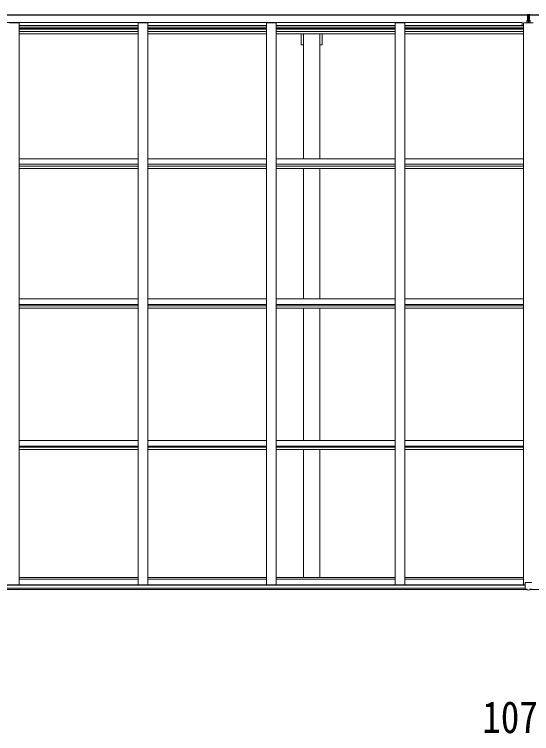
# Model space of a CAD drawing. Units: millimetres at full size; details may follow other scales. Extents: x -9783 to 9892, y -6828 to 6752.
# Drawn here: x 265 to 2962, y 567 to 4318 of the extents above; entities that cross this region are included whole.
import ezdxf
from ezdxf.enums import TextEntityAlignment as Align

# ---------------------------------------------------------------- set-up
doc = ezdxf.new("R2010")
doc.units = ezdxf.units.MM
doc.header["$LTSCALE"] = 35
for name, color, linetype, lineweight in [('0-1_本体', 4, 'Continuous', 9), ('0-2_部品', 7, 'Continuous', 9), ('0-A_寸法', 6, 'Continuous', 9)]:
    doc.layers.add(name, color=color, linetype=linetype, lineweight=lineweight)
doc.styles.add('ＭＳ ゴシック', font='')
doc.styles.get('ＭＳ ゴシック').set_extended_font_data('MS Gothic')

msp = doc.modelspace()

# ---------------------------------------------------------------- linework, layer by layer
at = {"layer": '0-1_本体'}
for p, q in [((-2413.34, 4316.31), (2938.66, 4316.31)), ((-2413.34, 4314.25), (2938.66, 4314.25)), ((2943.61, 4316.31), (2943.66, 4316.31)), ((2946.72, 4316.31), (2946.66, 4316.31)), ((2946.66, 4314.25), (2946.66, 4314.25)), ((8303.66, 4316.31), (2951.66, 4316.31)), ((8303.66, 4314.25), (2951.66, 4314.25)), ((-2382.34, 4276.05), (2912.66, 4276.05)), ((240.16, 4274.01), (290.16, 4274.01)), ((290.16, 1344.1), (290.16, 4274.01)), ((290.16, 4260.97), (910.16, 4260.97)), ((290.16, 4251.61), (910.16, 4251.61)), ((290.16, 4244.53), (910.16, 4244.53)), ((290.16, 4240.75), (910.16, 4240.75)), ((960.16, 4274.01), (910.16, 4274.01)), ((910.16, 1344.1), (910.16, 4274.01)), ((960.16, 1344.1), (960.16, 4274.01)), ((960.16, 4260.97), (1580.16, 4260.97)), ((960.16, 4251.61), (1580.16, 4251.61)), ((960.16, 4244.53), (1580.16, 4244.53)), ((960.16, 4240.75), (1580.16, 4240.75)), ((1630.16, 4274.01), (1580.16, 4274.01)), ((1580.16, 1344.1), (1580.16, 4274.01)), ((1630.16, 1344.1), (1630.16, 4274.01)), ((1630.16, 4260.97), (2250.16, 4260.97)), ((1630.16, 4251.61), (2250.16, 4251.61)), ((1630.16, 4244.53), (2250.16, 4244.53)), ((1630.16, 4240.75), (2250.16, 4240.75)), ((2300.16, 4274.01), (2250.16, 4274.01)), ((2250.16, 1344.1), (2250.16, 4274.01)), ((2300.16, 1344.1), (2300.16, 4274.01)), ((2300.16, 4260.97), (2920.16, 4260.97)), ((2300.16, 4251.61), (2920.16, 4251.61)), ((2300.16, 4244.53), (2920.16, 4244.53)), ((2300.16, 4240.75), (2920.16, 4240.75)), ((2912.66, 4260.97), (2912.66, 4276.05)), ((2970.16, 4274.01), (2920.16, 4274.01)), ((2920.16, 1344.1), (2920.16, 4274.01)), ((290.16, 4229.4), (910.16, 4229.4)), ((290.16, 4216.58), (910.16, 4216.58)), ((960.16, 4229.4), (1580.16, 4229.4)), ((960.16, 4216.58), (1580.16, 4216.58)), ((1630.16, 4229.4), (2250.16, 4229.4)), ((1630.16, 4216.58), (2250.16, 4216.58)), ((1760.16, 4160.31), (1760.16, 4216.58)), ((1772.66, 3565.82), (1772.66, 4216.58)), ((1857.66, 3565.82), (1857.66, 4216.58)), ((2300.16, 4229.4), (2920.16, 4229.4)), ((2300.16, 4216.58), (2920.16, 4216.58)), ((1760.16, 4160.31), (1772.66, 4160.31)), ((290.16, 3565.82), (910.16, 3565.82)), ((960.16, 3565.82), (1580.16, 3565.82)), ((1630.16, 3565.82), (2250.16, 3565.82)), ((2300.16, 3565.82), (2920.95, 3565.82)), ((290.16, 3536.74), (910.16, 3536.74)), ((290.16, 3527.25), (910.16, 3527.25)), ((960.16, 3536.74), (1580.16, 3536.74)), ((960.16, 3527.25), (1580.16, 3527.25)), ((1630.16, 3536.74), (2250.16, 3536.74)), ((1630.16, 3527.25), (2250.16, 3527.25)), ((2300.16, 3536.74), (2920.95, 3536.74)), ((2300.16, 3527.25), (2920.95, 3527.25)), ((290.16, 3514.36), (910.16, 3514.36)), ((960.16, 3514.36), (1580.16, 3514.36)), ((1630.16, 3514.36), (2250.16, 3514.36)), ((1772.66, 2835), (1772.66, 3514.36)), ((1857.66, 2835), (1857.66, 3514.36)), ((2300.16, 3514.36), (2920.95, 3514.36)), ((290.16, 2835), (910.16, 2835)), ((960.16, 2835), (1580.16, 2835)), ((1630.16, 2835), (2250.16, 2835)), ((2300.16, 2835), (2920.16, 2835)), ((290.16, 2805.55), (910.16, 2805.55)), ((290.16, 2798.48), (910.16, 2798.48)), ((290.16, 2785.51), (910.16, 2785.51)), ((960.16, 2805.55), (1580.16, 2805.55)), ((960.16, 2798.48), (1580.16, 2798.48)), ((960.16, 2785.51), (1580.16, 2785.51)), ((1630.16, 2805.55), (2250.16, 2805.55)), ((1630.16, 2798.48), (2250.16, 2798.48)), ((1630.16, 2785.51), (2250.16, 2785.51)), ((1772.66, 2096.21), (1772.66, 2785.51)), ((1857.66, 2096.21), (1857.66, 2785.51)), ((2300.16, 2805.55), (2920.16, 2805.55)), ((2300.16, 2798.48), (2920.16, 2798.48)), ((2300.16, 2785.51), (2920.16, 2785.51)), ((290.16, 2096.21), (910.16, 2096.21)), ((290.16, 2066.48), (910.16, 2066.48)), ((960.16, 2096.21), (1580.16, 2096.21)), ((960.16, 2066.48), (1580.16, 2066.48)), ((1630.16, 2096.21), (2250.16, 2096.21)), ((1630.16, 2066.48), (2250.16, 2066.48)), ((2300.16, 2096.21), (2920.95, 2096.21)), ((2300.16, 2066.48), (2920.95, 2066.48)), ((290.16, 2061.85), (910.16, 2061.85)), ((290.16, 2048.83), (910.16, 2048.83)), ((960.16, 2061.85), (1580.16, 2061.85)), ((960.16, 2048.83), (1580.16, 2048.83)), ((1630.16, 2061.85), (2250.16, 2061.85)), ((1630.16, 2048.83), (2250.16, 2048.83)), ((1772.66, 2048.83), (1772.66, 1381.32)), ((1857.66, 2048.83), (1857.66, 1381.32)), ((2300.16, 2061.85), (2920.95, 2061.85)), ((2300.16, 2048.83), (2920.95, 2048.83)), ((290.16, 1381.32), (910.16, 1381.32)), ((290.16, 1372.2), (910.16, 1372.2)), ((960.16, 1381.32), (1580.16, 1381.32)), ((960.16, 1372.2), (1580.16, 1372.2)), ((1630.16, 1381.32), (2250.16, 1381.32)), ((1630.16, 1372.2), (2250.16, 1372.2)), ((2300.16, 1381.32), (2920.16, 1381.32)), ((2300.16, 1372.2), (2920.16, 1372.2)), ((-2408.34, 1318.65), (2938.66, 1318.65)), ((-2398.88, 1344.1), (2928.66, 1344.1)), ((-2398.34, 1341.74), (2928.66, 1341.74)), ((-2398.34, 1326.08), (2928.66, 1326.08)), ((8298.66, 1318.65), (2951.66, 1318.65))]:
    msp.add_line(p, q, dxfattribs=at)
msp.add_lwpolyline([(1857.66, 4160.31), (1870.16, 4160.31), (1870.16, 4216.58)], dxfattribs=at)
at = {"layer": '0-2_部品'}
for p, q in [((2938.66, 4318.03), (2943.51, 4318.33)), ((2938.66, 4315.03), (2938.66, 4318.03)), ((2938.66, 4315.02), (2945.16, 4315.42)), ((2943.66, 4315.33), (2938.66, 4315.03)), ((2938.66, 4313.53), (2938.66, 4315.03)), ((2938.66, 4313.53), (2938.66, 4315.02)), ((2943.51, 4318.33), (2945.16, 4318.43)), ((2945.16, 4315.42), (2943.66, 4315.33)), ((2943.66, 4312.53), (2943.66, 4315.33)), ((2945.16, 4318.43), (2945.16, 4315.42)), ((2945.16, 4318.43), (2945.16, 4315.42)), ((2946.82, 4318.33), (2945.16, 4318.43)), ((2951.66, 4315.02), (2945.16, 4315.42)), ((2945.16, 4315.42), (2946.66, 4315.33)), ((2946.66, 4312.53), (2946.66, 4315.33)), ((2946.66, 4315.33), (2951.66, 4315.03)), ((2951.66, 4318.03), (2946.82, 4318.33)), ((2951.66, 4315.03), (2951.66, 4318.03)), ((2951.66, 4313.53), (2951.66, 4315.03)), ((2951.66, 4313.53), (2951.66, 4315.02)), ((2936.66, 4286.97), (2943.66, 4287.03)), ((2936.66, 4286.47), (2943.66, 4286.53)), ((2936.66, 4285.59), (2936.66, 4286.47)), ((2936.66, 4285.59), (2943.66, 4285.53)), ((2936.66, 4274.2), (2936.66, 4285.09)), ((2936.66, 4274.2), (2936.66, 4285.09)), ((2939.66, 4312.53), (2943.66, 4312.53)), ((2939.66, 4310.7), (2939.66, 4312.53)), ((2943.66, 4312.53), (2939.66, 4312.53)), ((2939.66, 4310.63), (2939.66, 4312.53)), ((2939.66, 4310.7), (2943.66, 4310.63)), ((2939.66, 4307.1), (2939.66, 4310.7)), ((2943.66, 4310.63), (2939.66, 4310.63)), ((2939.66, 4307.1), (2943.66, 4307.03)), ((2939.66, 4298.86), (2939.66, 4307.1)), ((2939.66, 4298.86), (2943.66, 4298.83)), ((2939.66, 4287), (2939.66, 4298.86)), ((2939.66, 4287), (2939.66, 4298.83)), ((2943.66, 4312.53), (2943.66, 4301.81)), ((2943.66, 4312.53), (2943.66, 4301.81)), ((2943.66, 4301.81), (2946.66, 4301.81)), ((2943.66, 4294.74), (2943.66, 4301.81)), ((2946.66, 4301.81), (2943.66, 4301.81)), ((2943.66, 4294.74), (2943.66, 4301.81)), ((2943.66, 4294.74), (2946.66, 4294.74)), ((2943.66, 4285.1), (2943.66, 4294.74)), ((2946.66, 4294.74), (2943.66, 4294.74)), ((2943.66, 4285.1), (2943.66, 4294.74)), ((2943.66, 4285.1), (2946.66, 4285.1)), ((2943.66, 4278.03), (2943.66, 4285.1)), ((2946.66, 4285.1), (2943.66, 4285.1)), ((2943.66, 4278.03), (2943.66, 4285.1)), ((2943.66, 4278.03), (2946.66, 4278.03)), ((2943.66, 4278.03), (2943.66, 4274.2)), ((2946.66, 4278.03), (2943.66, 4278.03)), ((2943.66, 4278.03), (2943.66, 4274.2)), ((2946.66, 4312.53), (2950.66, 4312.53)), ((2946.66, 4312.53), (2946.66, 4301.81)), ((2946.66, 4312.53), (2946.66, 4301.81)), ((2950.66, 4312.53), (2946.66, 4312.53)), ((2950.66, 4310.7), (2946.66, 4310.63)), ((2946.66, 4310.63), (2950.66, 4310.63)), ((2950.66, 4307.1), (2946.66, 4307.03)), ((2946.66, 4294.74), (2946.66, 4301.81)), ((2946.66, 4294.74), (2946.66, 4301.81)), ((2950.66, 4298.86), (2946.66, 4298.83)), ((2946.66, 4285.1), (2946.66, 4294.74)), ((2946.66, 4285.1), (2946.66, 4294.74)), ((2953.66, 4286.97), (2946.66, 4287.03)), ((2953.66, 4286.47), (2946.66, 4286.53)), ((2953.66, 4285.59), (2946.66, 4285.53)), ((2946.66, 4278.03), (2946.66, 4285.1)), ((2946.66, 4278.03), (2946.66, 4285.1)), ((2946.66, 4278.03), (2946.66, 4274.2)), ((2946.66, 4278.03), (2946.66, 4274.2)), ((2950.66, 4310.63), (2950.66, 4312.53)), ((2950.66, 4310.7), (2950.66, 4312.53)), ((2950.66, 4307.1), (2950.66, 4310.7)), ((2950.66, 4298.86), (2950.66, 4307.1)), ((2950.66, 4287), (2950.66, 4298.86)), ((2950.66, 4287), (2950.66, 4298.83)), ((2953.66, 4285.59), (2953.66, 4286.47)), ((2953.66, 4274.2), (2953.66, 4285.09)), ((2953.66, 4274.2), (2953.66, 4285.09)), ((2928.66, 1322.19), (2928.66, 1354.51)), ((2928.66, 1322.19), (2928.66, 1354.51)), ((2960.66, 1355.51), (2929.66, 1355.51)), ((2929.66, 1355.51), (2960.66, 1355.51)), ((2928.66, 1322.19), (2928.67, 1322.15)), ((2928.66, 1322.19), (2928.67, 1322.15)), ((2938.66, 1321.42), (2929.66, 1321.47)), ((2938.66, 1321.42), (2929.66, 1321.47)), ((2951.66, 1321.42), (2960.66, 1321.47)), ((2951.66, 1321.42), (2960.66, 1321.47))]:
    msp.add_line(p, q, dxfattribs=at)
for points in [[(2945.16, 4318.43), (2938.66, 4318.03), (2938.66, 4315.02)], [(2945.16, 4318.43), (2951.66, 4318.03), (2951.66, 4315.02)], [(2943.66, 4287.03), (2936.66, 4286.97), (2936.66, 4286.47)], [(2943.66, 4286.53), (2936.66, 4286.47), (2936.66, 4286.97)], [(2943.66, 4285.03), (2936.66, 4285.09), (2936.66, 4285.59), (2936.66, 4286.47)], [(2943.66, 4285.53), (2936.66, 4285.59), (2936.66, 4285.09), (2943.66, 4285.03)], [(2943.66, 4307.03), (2939.66, 4307.03), (2939.66, 4310.63)], [(2943.66, 4298.83), (2939.66, 4298.83), (2939.66, 4307.03)], [(2946.66, 4307.03), (2950.66, 4307.03), (2950.66, 4310.63)], [(2946.66, 4298.83), (2950.66, 4298.83), (2950.66, 4307.03)], [(2946.66, 4287.03), (2953.66, 4286.97), (2953.66, 4286.47)], [(2946.66, 4286.53), (2953.66, 4286.47), (2953.66, 4286.97)], [(2946.66, 4285.03), (2953.66, 4285.09), (2953.66, 4285.59), (2953.66, 4286.47)], [(2946.66, 4285.53), (2953.66, 4285.59), (2953.66, 4285.09), (2946.66, 4285.03)], [(2945.16, 1315.99), (2938.66, 1316.39), (2938.66, 1321.42)], [(2945.16, 1315.99), (2938.66, 1316.39), (2938.66, 1321.42)], [(2945.16, 1315.99), (2951.66, 1316.39), (2951.66, 1321.42)], [(2945.16, 1315.99), (2951.66, 1316.39), (2951.66, 1321.42)]]:
    msp.add_lwpolyline(points, dxfattribs=at)
for centre, start, end in [((2939.66, 4313.53), 180, 270), ((2939.66, 4313.53), 180, 270), ((2950.66, 4313.53), 270, 0), ((2950.66, 4313.53), 270, 0), ((2929.66, 1354.51), 90, 180), ((2929.66, 1354.51), 90, 180), ((2960.66, 1354.51), 0, 90), ((2960.66, 1354.51), 0, 90)]:
    msp.add_arc(centre, 1, start, end, dxfattribs=at)
for centre, major_axis, ratio, start_param, end_param in [((2943.69, 4315.33), (0.18, -2.99), 0.008711, 3.1415927, 4.7113235), ((2771.79, 4304.82), (171.87, 10.52), 0.017422, 6.2821194, 6.2831848), ((3118.53, 4304.82), (-171.87, 10.52), 0.017422, 0.0000005, 0.0010659), ((2946.64, 4315.33), (-0.18, -2.99), 0.008711, 1.5718618, 3.1415927), ((2929.66, 1322.18), (1, -0.012), 0.707053, 3.2044821, 4.7211143), ((2929.66, 1322.18), (1, -0.012), 0.707053, 3.2044821, 4.7211143), ((2960.66, 1322.18), (-1, -0.012), 0.707053, 1.562071, 3.0787032), ((2960.66, 1322.18), (-1, -0.012), 0.707053, 1.562071, 3.0787032)]:
    msp.add_ellipse(centre, major_axis=major_axis, ratio=ratio, start_param=start_param, end_param=end_param, dxfattribs=at)

# ---------------------------------------------------------------- texts
at = {"layer": '0-A_寸法', "color": 7, "style": 'ＭＳ ゴシック', "width": 0.85}
msp.add_text('10760', height=166.8, dxfattribs=at).set_placement((2704.54, 519.97), align=Align.BOTTOM_LEFT)

doc.saveas('drawing.dxf')
